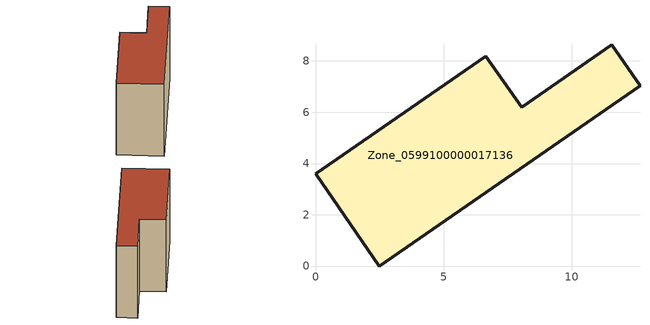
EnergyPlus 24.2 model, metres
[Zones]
Zone_0599100000017136
 floor ground (C_G): 2.49,0 0,3.6 6.64,8.18 8.03,6.18 11.55,8.62 12.65,7.03 z0
 wall outside (C_F): 2.49,0 12.65,7.03 11.55,8.62 8.03,6.18 6.64,8.18 0,3.6 2.49,0 z0:7.95
 roof outside (C_R): 0,3.6 2.49,0 12.65,7.03 11.55,8.62 8.03,6.18 6.64,8.18 z7.95
[BUILDING]
Pand.0599100000017136: North Axis=0; Terrain=City; Loads Convergence Tolerance Value=0.04; Temperature Convergence Tolerance Value=0.4; Solar Distribution=FullExterior; Maximum Number of Warmup Days=25; Minimum Number of Warmup Days=1
[Site:Location]
Rotterdam.The.Hague.AP_ZH_NLD Design_Conditions: Latitude=51.96; Longitude=4.45; Time Zone=1; Elevation=-4.5
[SITE:GROUNDTEMPERATURE:BUILDINGSURFACE]
18, 18, 18, 18, 18, 18, 18, 18, 18, 18, 18, 18
[MATERIAL] Thermal Absorptance=0.9; Solar Absorptance=0.7; Visible Absorptance=0.7
Name | Roughness | Thickness | Conductivity | Density | Specific Heat
G.TI.1946 | MediumSmooth | 0.15 | 1 | 540 | 1210
F.TI.1946 | Rough | 0.3 | 0.857143 | 1920 | 840
R.TI.1946 | MediumRough | 0.2 | 0.1 | 1500 | 1000
[CONSTRUCTION]
C_G: G.TI.1946
C_F: F.TI.1946
C_R: R.TI.1946
[ZONE]
Zone_0599100000017136: Type=1; Multiplier=1; Ceiling Height=Autocalculate; Volume=Autocalculate; Floor Area=autocalculate; Part of Total Floor Area=Yes
[ZONEINFILTRATION:DESIGNFLOWRATE]
Infil_Zone_0599100000017136: Zone or ZoneList or Space or SpaceList=Zone_0599100000017136; Schedule=AlwaysOn; Design Flow Rate Calculation Method=Flow/Area; Flow Rate per Floor Area=0.003; Constant Term Coefficient=1; Temperature Term Coefficient=0; Velocity Term Coefficient=0; Velocity Squared Term Coefficient=0
[HVACTEMPLATE:ZONE:IDEALLOADSAIRSYSTEM]
Zone_0599100000017136: Maximum Heating Supply Air Temperature=50; Minimum Cooling Supply Air Temperature=13; Maximum Heating Supply Air Humidity Ratio=0.0156; Minimum Cooling Supply Air Humidity Ratio=0.0077; Heating Limit=NoLimit; Cooling Limit=NoLimit; Dehumidification Control Type=ConstantSensibleHeatRatio; Cooling Sensible Heat Ratio=0.7; Dehumidification Setpoint=60; Humidification Control Type=None; Humidification Setpoint=30; Outdoor Air Method=None; Outdoor Air Flow Rate per Person=0.00944; Outdoor Air Flow Rate per Zone Floor Area=0; Outdoor Air Flow Rate per Zone=0; Demand Controlled Ventilation Type=None; Outdoor Air Economizer Type=NoEconomizer; Heat Recovery Type=None; Sensible Heat Recovery Effectiveness=0.7; Latent Heat Recovery Effectiveness=0.65
[ZONECONTROL:THERMOSTAT]
ThermostatControl_Zone_0599100000017136: Zone or ZoneList=Zone_0599100000017136; Control Type Schedule=DualSetpointControlType; Control 1=Thermostat_Zone_0599100000017136; Temperature Difference Between Cutout And Setpoint=0
[THERMOSTATSETPOINT:DUALSETPOINT]
Thermostat_Zone_0599100000017136: Heating Setpoint Temperature Schedule=HeatingSetpoint_Zone_0599100000017136; Cooling Setpoint Temperature Schedule=CoolingSetpoint_Zone_0599100000017136
[SCHEDULE:COMPACT]
HeatingSetpoint_Zone_0599100000017136: Through: 12/31, For: AllDays, Until: 24:00, 21
CoolingSetpoint_Zone_0599100000017136: Through: 12/31, For: AllDays, Until: 24:00, 24
DualSetpointControlType: Through: 12/31, For: AllDays, Until: 24:00, 4
AlwaysOn: Through: 12/31, For: AllDays, Until: 24:00, 1
